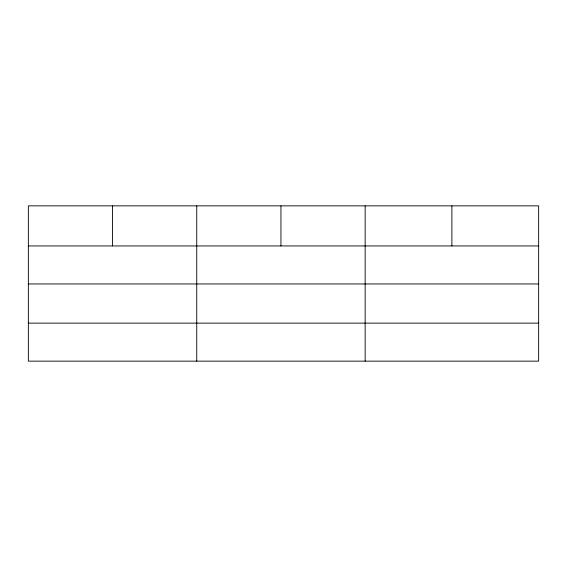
<?xml version="1.0" encoding="UTF-8"?>
<svg xmlns="http://www.w3.org/2000/svg" width="567" height="567" viewBox="0 0 567 567"><rect width="100%" height="100%" fill="white"/><g stroke="black" fill="none" stroke-linecap="round" stroke-linejoin="round"><path stroke-width="0.85" d="M538.65 283.961L538.65 205.856L28.35 205.856L28.35 361.144L538.65 361.144L538.65 283.961L28.35 283.961M28.35 245.943L538.65 245.943M28.35 323.126L538.65 323.126M451.899 205.856L451.899 245.943M365.148 205.856L365.148 361.144M280.948 205.856L280.948 245.943M196.749 205.856L196.749 361.144M112.55 205.856L112.55 245.943"/></g></svg>
